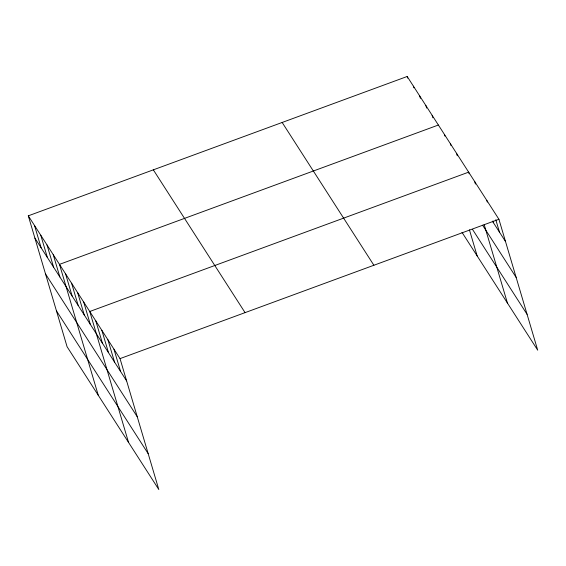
<?xml version="1.0" encoding="UTF-8"?>
<svg xmlns="http://www.w3.org/2000/svg" width="566" height="566" viewBox="0 0 566 566"><rect width="100%" height="100%" fill="white"/><g stroke="black" fill="none" stroke-linecap="round" stroke-linejoin="round"><path stroke-width="0.85" d="M28.3 215.823L120.027 358.618L158.805 489.519L67.078 346.725L28.3 215.823L407.195 76.481L498.922 219.275L537.7 350.177L462.012 232.35M438.381 125.029L59.487 264.372L98.265 395.28M120.027 358.618L498.922 219.275M492.491 221.271L505.53 241.569M482.614 225.211L516.142 277.411M472.596 229.52L527.08 314.335M282.158 122.461L373.885 265.256M153.336 169.835L245.064 312.63M34.908 238.116L126.635 380.911M45.521 273.958L137.248 416.753M56.459 310.89L148.186 453.684M495.802 219.757L499.474 232.145M486.817 200.421L487.305 202.076M492.929 221.065L493.418 222.721M474.704 181.573L475.44 184.049M469.143 173.804L468.655 172.149L89.761 311.491L128.532 442.4M484.185 224.589L507.433 303.058M456.543 153.301L457.278 155.777M450.494 143.877L450.982 145.526M444.437 134.453L444.926 136.102M469.44 229.867L477.159 255.931M432.148 115.315L432.877 117.799M425.908 105.609L426.644 108.085M419.668 95.895L420.404 98.378M413.435 86.188L413.923 87.836M407.195 76.481L407.683 78.129M113.971 349.194L120.579 371.487M107.922 339.77L114.523 362.063M101.866 330.346L108.474 352.639M95.81 320.915L102.418 343.215M83.704 302.067L90.305 324.368M77.648 292.643L84.256 314.944M71.599 283.219L78.2 305.52M65.543 273.795L72.144 296.096M53.254 254.665L59.854 276.958M47.013 244.951L53.614 267.251M40.773 235.244L47.381 257.537M34.54 225.53L41.141 247.83"/></g></svg>
